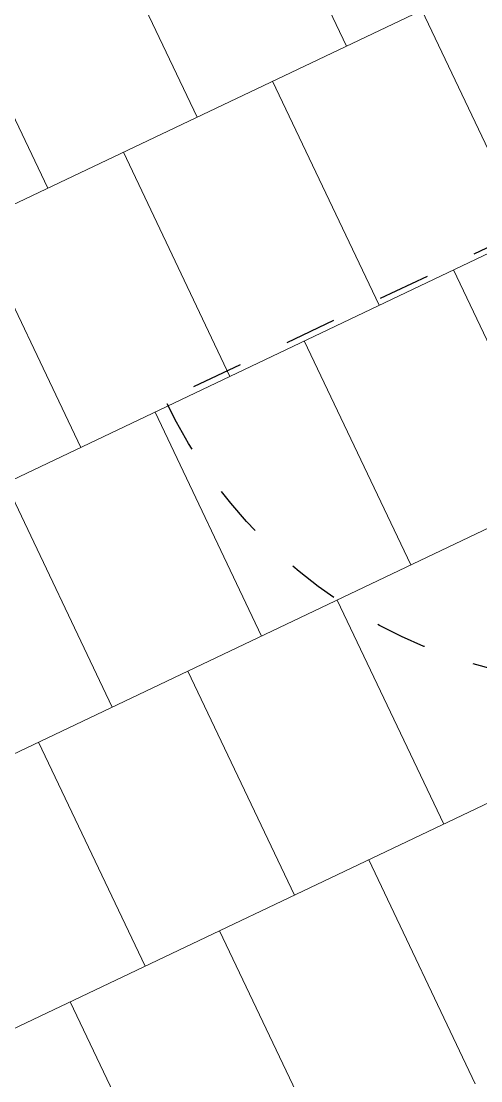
# Model space of a CAD drawing. Header units: metres. Extents: x 678805 to 1359287, y 2747329 to 5497370.
# Drawn here: x 679659.661 to 679660.774, y 2748565.815 to 2748568.378 of the extents above; entities that cross this region are included whole.
import ezdxf

# ---------------------------------------------------------------- set-up
doc = ezdxf.new("R2010")
doc.units = ezdxf.units.M
doc.linetypes.add('XREF_MON_BUILDINGS$0$Dash_2_', pattern=[0.25, 0.125, -0.125])
for name, color, linetype in [('00_XREF_MON_HSC_PAVEMENT', 7, 'Continuous'), ('00_XREF_TWQ_BUILDINGS', 7, 'Continuous'), ('XREF_MON_BUILDINGS$0$00-Modulos DEFINIDOS', 7, 'Continuous'), ('XREF_MON_BUILDINGS$0$02-L-06_Plan Change', 252, 'Continuous')]:
    doc.layers.add(name, color=color, linetype=linetype)
doc.layers.add('XREF_MON_BUILDINGS$0$0-WIPEOUTS', color=7, linetype='Continuous', true_color=0xffffff)
doc.layers.add('XREF_MON_BUILDINGS$0$02-L-06_Walls HATCH 01', color=9, linetype='Continuous', true_color=0x808080)
doc.layers.add('XREF_MON_HSC_PAVEMENT$0$02-L-Joints-Paviment_07_Precast Concrete Blocks 60X40', color=7, linetype='Continuous', lineweight=5, true_color=0x999999)
doc.layers.add('XREF_MON_HSC_PAVEMENT$0$03-TR-Pavement_07_Precast Concrete Blocks 60X40', color=7, linetype='Continuous', lineweight=5, true_color=0x999999)

# ---------------------------------------------------------------- blocks, each defined once
blk = doc.blocks.new('XREF_MON_BUILDINGS$0$Kiosk door')
at = {"linetype": 'XREF_MON_BUILDINGS$0$Dash_2_'}
blk.add_wipeout([(-0.365, -0.2027), (-0.365, 0.0973), (0.835, 0.0973), (0.835, -0.2027)], dxfattribs=at).dxf.layer = 'XREF_MON_BUILDINGS$0$0-WIPEOUTS'
at = {"layer": 'XREF_MON_BUILDINGS$0$02-L-06_Walls HATCH 01', "linetype": 'Continuous'}
h = blk.add_hatch(color=256, dxfattribs=at)
h.dxf.hatch_style = 1
h.paths.add_polyline_path([(0.835, 0.0973), (0.735, 0.0973), (0.735, -0.1827), (0.835, -0.1827)])
h.paths.add_polyline_path([(-0.265, 0.0973), (-0.365, 0.0973), (-0.365, -0.1827), (-0.265, -0.1827)])
at = {"linetype": 'Continuous'}
blk.add_line((0.835, -0.2027), (0.835, 0.0973), dxfattribs=at)
for points in [[(-0.365, 0.0973), (-0.265, 0.0973), (-0.265, -0.1827), (-0.365, -0.1827)], [(0.835, 0.0973), (0.735, 0.0973), (0.735, -0.1827), (0.835, -0.1827)]]:
    blk.add_lwpolyline(points, close=True, dxfattribs=at)
at = {"layer": 'XREF_MON_BUILDINGS$0$02-L-06_Plan Change', "linetype": 'Continuous'}
for p, q in [((0.635, -0.1827), (-0.365, -0.1827)), ((-0.365, -0.1827), (-0.365, -0.2027))]:
    blk.add_line(p, q, dxfattribs=at)
at = {"layer": 'XREF_MON_BUILDINGS$0$02-L-06_Plan Change', "linetype": 'XREF_MON_BUILDINGS$0$Dash_2_'}
blk.add_line((0.835, -0.1827), (0.835, -1.3827), dxfattribs=at)
blk.add_lwpolyline([(0.835, 0.0973), (-0.365, 0.0973)], dxfattribs=at)
at = {"layer": 'XREF_MON_BUILDINGS$0$02-L-06_Plan Change', "linetype": 'Continuous'}
blk.add_lwpolyline([(-0.365, -0.2027), (0.835, -0.2027), (0.835, -0.1827), (-0.365, -0.1827)], close=True, dxfattribs=at)
at = {"layer": 'XREF_MON_BUILDINGS$0$02-L-06_Plan Change', "linetype": 'XREF_MON_BUILDINGS$0$Dash_2_'}
blk.add_arc((0.835, -0.1827), 1.2, 179.9999, 270.0001, dxfattribs=at)
blk = doc.blocks.new('XREF_MON_BUILDINGS$0$A$C56BF4A3E')
at = {"layer": 'XREF_MON_BUILDINGS$0$02-L-06_Walls HATCH 01', "linetype": 'Continuous', "xscale": -1, "rotation": 180}
blk.add_blockref('XREF_MON_BUILDINGS$0$Kiosk door', (6.3892, 4.6086), dxfattribs=at)
blk = doc.blocks.new('XREF_MON_BUILDINGS')
at = {"layer": 'XREF_MON_BUILDINGS$0$00-Modulos DEFINIDOS', "rotation": 115.3161611891357}
blk.add_blockref('XREF_MON_BUILDINGS$0$A$C56BF4A3E', (679668.5158, 2748563.4927), dxfattribs=at)
blk = doc.blocks.new('XREF_MON_HSC_PAVEMENT')
at = {"layer": 'XREF_MON_HSC_PAVEMENT$0$02-L-Joints-Paviment_07_Precast Concrete Blocks 60X40'}
for points in [[(679660.4484, 2748568.3174), (679660.1906, 2748568.8591)], [(679660.0872, 2748568.1455), (679659.8294, 2748568.6873)], [(679659.726, 2748567.9736), (679659.4682, 2748568.5154)], [(679660.889, 2748567.8626), (679660.6312, 2748568.4044)], [(679660.5278, 2748567.6907), (679660.27, 2748568.2325)], [(679660.1667, 2748567.5188), (679659.9088, 2748568.0606)], [(679659.8055, 2748567.347), (679659.5476, 2748567.8887)], [(679660.9655, 2748567.2345), (679660.7077, 2748567.7763)], [(679660.6043, 2748567.0626), (679660.3465, 2748567.6044)], [(679660.2431, 2748566.8907), (679659.9853, 2748567.4325)], [(679659.8819, 2748566.7189), (679659.6241, 2748567.2607)], [(679660.6838, 2748566.436), (679660.426, 2748566.9778)], [(679660.3226, 2748566.2641), (679660.0648, 2748566.8059)], [(679659.9614, 2748566.0922), (679659.7036, 2748566.634)], [(679660.7602, 2748565.8079), (679660.5024, 2748566.3497)], [(679660.3991, 2748565.636), (679660.1412, 2748566.1778)], [(679660.0379, 2748565.4641), (679659.7801, 2748566.0059)]]:
    blk.add_lwpolyline(points, dxfattribs=at)
at = {"layer": 'XREF_MON_HSC_PAVEMENT$0$03-TR-Pavement_07_Precast Concrete Blocks 60X40'}
for p, q in [((679649.6108, 2748563.1602), (679669.7565, 2748572.7468)), ((679649.8693, 2748562.6187), (679670.0757, 2748572.2342)), ((679650.1279, 2748562.0773), (679670.3949, 2748571.7216)), ((679650.3864, 2748561.5359), (679670.7141, 2748571.209))]:
    blk.add_line(p, q, dxfattribs=at)

msp = doc.modelspace()

# ---------------------------------------------------------------- block references
at = {"layer": '00_XREF_MON_HSC_PAVEMENT'}
msp.add_blockref('XREF_MON_HSC_PAVEMENT', (0, 0), dxfattribs=at)

# ---------------------------------------------------------------- next in the draw order: block references
at = {"layer": '00_XREF_TWQ_BUILDINGS'}
msp.add_blockref('XREF_MON_BUILDINGS', (0, 0), dxfattribs=at)

# ---------------------------------------------------------------- next in the draw order: block references
msp.add_blockref('XREF_MON_BUILDINGS', (0, 0))

doc.saveas('drawing.dxf')
